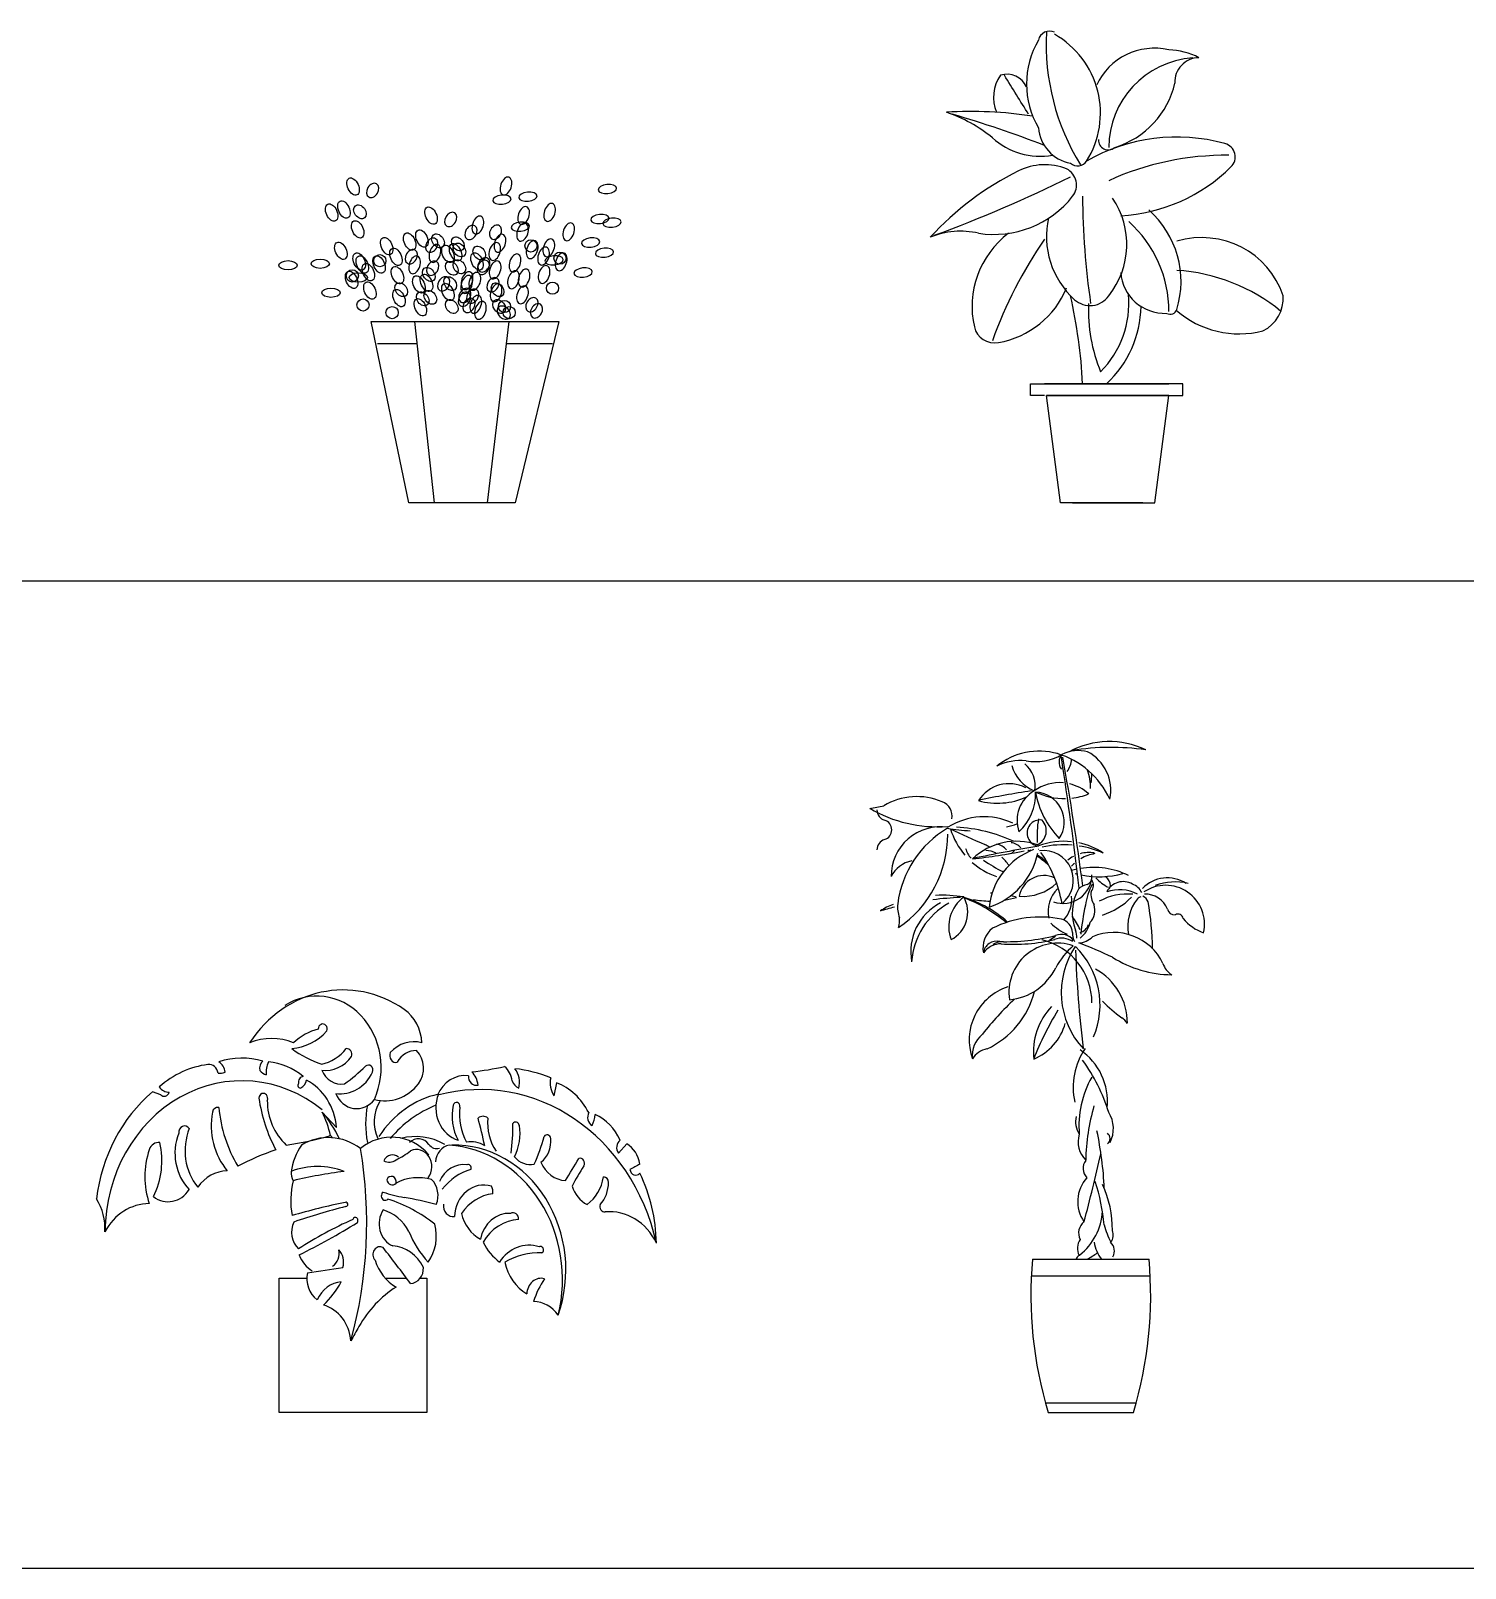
# Model space of a CAD drawing. Header units: millimetres. Extents: x 12377 to 30673, y 89761 to 101952.
# Drawn here: x 18483 to 21045, y 94317 to 97062 of the extents above; entities that cross this region are included whole.
import ezdxf

# ---------------------------------------------------------------- set-up
doc = ezdxf.new("R2010")
doc.units = ezdxf.units.MM
doc.layers.add('www.cad-blocks.net', color=7, linetype='Continuous')

# ---------------------------------------------------------------- blocks, each defined once
blk = doc.blocks.new('A$C4211692B')
for p, q in [((331.5, 0), (235.7, 461.9)), ((235.7, 461.9), (714.3, 461.9)), ((345.8, 461.9), (396.2, 0)), ((586.4, 461.9), (531.4, 0)), ((714.3, 461.9), (602.6, 0)), ((251.7, 406.2), (351.9, 406.2)), ((579.8, 406.2), (698.4, 406.2)), ((602.6, 0), (331.5, 0))]:
    blk.add_line(p, q)
for centre in [(643.2, 655), (257.6, 617.3), (717.2, 623.8), (187.3, 578.4), (698.1, 547.2), (214.6, 504.3), (575.7, 500.4), (288.8, 484.8), (587.4, 484.8)]:
    blk.add_circle(centre, 15.6)
for centre, major_axis, ratio in [((189.3, 806.3), (-9.8, 21.4), 0.585483), ((134.6, 740.1), (-9.8, 21.4), 0.585483), ((165.9, 747.9), (-9.8, 21.4), 0.585483), ((206.8, 742), (-11.7, 15.6), 0.721056), ((388.3, 732.3), (-9.8, 21.4), 0.585483), ((201, 697.2), (-9.8, 21.4), 0.585483), ((158.1, 642.7), (-9.8, 21.4), 0.585483), ((275.1, 654.4), (-9.8, 21.4), 0.585483), ((333.7, 666.1), (-9.8, 21.4), 0.585483), ((364.9, 673.8), (-9.8, 21.4), 0.585483), ((405.9, 668), (-11.7, 15.6), 0.721056), ((456.6, 660.2), (-11.7, 15.6), 0.721056), ((204.9, 615.4), (-9.8, 21.4), 0.585483), ((212.7, 607.6), (-9.8, 21.4), 0.585483), ((255.6, 607.6), (-9.8, 21.4), 0.585483), ((298.6, 627.1), (-9.8, 21.4), 0.585483), ((431.2, 634.9), (-9.8, 21.4), 0.585483), ((450.8, 638.8), (-9.8, 21.4), 0.585483), ((460.5, 644.6), (-11.7, 15.6), 0.721056), ((505.4, 615.4), (-9.8, 21.4), 0.585483), ((511.3, 636.8), (-11.7, 15.6), 0.721056), ((23.4, 605.7), (-23.4, 0), 0.5), ((105.4, 609.5), (-23.4, 0), 0.5), ((185.4, 568.6), (-9.8, 21.4), 0.585483), ((228.3, 588.1), (-9.8, 21.4), 0.585483), ((302.5, 580.3), (-9.8, 21.4), 0.585483), ((382.5, 582.3), (-11.7, 15.6), 0.721056), ((441, 597.9), (-11.7, 15.6), 0.721056), ((460.5, 601.8), (-11.7, 15.6), 0.721056), ((202.9, 574.5), (-23.4, 0), 0.5), ((232.2, 541.3), (-9.8, 21.4), 0.585483), ((312.2, 543.3), (-11.7, 15.6), 0.721056), ((357.1, 556.9), (-9.8, 21.4), 0.585483), ((376.6, 560.8), (-9.8, 21.4), 0.585483), ((431.2, 537.5), (-9.8, 21.4), 0.585483), ((437.1, 558.9), (-11.7, 15.6), 0.721056), ((558.1, 543.3), (-11.7, 15.6), 0.721056), ((132.7, 535.5), (-23.4, 0), 0.5), ((306.4, 521.9), (-9.8, 21.4), 0.585483), ((361, 498.5), (-9.8, 21.4), 0.585483), ((366.9, 519.9), (-11.7, 15.6), 0.721056), ((386.4, 523.8), (-11.7, 15.6), 0.721056), ((441, 500.4), (-11.7, 15.6), 0.721056), ((562, 500.4), (-11.7, 15.6), 0.721056), ((573.7, 484.8), (-11.7, 15.6), 0.721056)]:
    blk.add_ellipse(centre, major_axis=major_axis, ratio=ratio)
at = {"extrusion": (0, 0, -1)}
for centre, major_axis, ratio in [((579.4, 807.8), (7.4, 22.4), 0.585483), ((239.4, 796.6), (10, 16.8), 0.721056), ((569, 772.8), (23.3, 2.5), 0.5), ((635.3, 780.5), (23.3, 2.5), 0.5), ((838.3, 800), (23.3, 2.5), 0.5), ((624.5, 732.7), (7.4, 22.4), 0.585483), ((690.8, 740.5), (7.4, 22.4), 0.585483), ((438.5, 722.5), (10, 16.8), 0.721056), ((490.3, 689.3), (10, 16.8), 0.721056), ((507.7, 708.2), (7.4, 22.4), 0.585483), ((552.7, 689.8), (10, 16.8), 0.721056), ((616.2, 704), (23.3, 2.5), 0.5), ((621.7, 689.9), (7.4, 22.4), 0.585483), ((739.4, 690.9), (7.4, 22.4), 0.585483), ((819.1, 723.5), (23.3, 2.5), 0.5), ((850, 714.3), (23.3, 2.5), 0.5), ((389.9, 656.6), (10, 16.8), 0.721056), ((564.1, 661.8), (7.4, 22.4), 0.585483), ((646.2, 645.5), (7.4, 22.4), 0.585483), ((688.8, 650.1), (7.4, 22.4), 0.585483), ((795.3, 663.6), (23.3, 2.5), 0.5), ((338.1, 627.5), (10, 16.8), 0.721056), ((346.3, 606.8), (7.4, 22.4), 0.585483), ((398.1, 635.9), (7.4, 22.4), 0.585483), ((550.6, 640.7), (7.4, 22.4), 0.585483), ((602.4, 611.6), (7.4, 22.4), 0.585483), ((675.4, 629.1), (7.4, 22.4), 0.585483), ((702.1, 618.2), (23.3, 2.5), 0.5), ((720.2, 614.3), (7.4, 22.4), 0.585483), ((830.8, 637.7), (23.3, 2.5), 0.5), ((392.4, 598.1), (10, 16.8), 0.721056), ((480.2, 566.4), (7.4, 22.4), 0.585483), ((500, 564.7), (7.4, 22.4), 0.585483), ((521.7, 600.3), (10, 16.8), 0.721056), ((522.8, 606.6), (10, 16.8), 0.721056), ((551.8, 593.8), (7.4, 22.4), 0.585483), ((598.5, 568.7), (7.4, 22.4), 0.585483), ((625.5, 573), (7.4, 22.4), 0.585483), ((676.6, 582.1), (7.4, 22.4), 0.585483), ((776.2, 587.1), (23.3, 2.5), 0.5), ((420.3, 558), (10, 16.8), 0.721056), ((474.5, 528.6), (10, 16.8), 0.721056), ((479.1, 556.8), (7.4, 22.4), 0.585483), ((546.1, 556), (10, 16.8), 0.721056), ((554.2, 535.3), (7.4, 22.4), 0.585483), ((621.6, 530.1), (7.4, 22.4), 0.585483), ((473.4, 518.9), (10, 16.8), 0.721056), ((485.1, 503.3), (10, 16.8), 0.721056), ((494.3, 526.8), (10, 16.8), 0.721056), ((502.5, 506.1), (7.4, 22.4), 0.585483), ((514.2, 490.6), (7.4, 22.4), 0.585483), ((645.5, 505), (10, 16.8), 0.721056), ((657.2, 489.4), (10, 16.8), 0.721056)]:
    blk.add_ellipse(centre, major_axis=major_axis, ratio=ratio, dxfattribs=at)
blk = doc.blocks.new('TS_TX4JCRY69AQAJP9D')
for points in [[(-6.53, 58.31, -0.41684), (-2.64, 42.51, -0.481912), (-4.59, 42.26, -0.342247), (-8.48, 46.64, -0.26696), (-8.48, 57.58, -0.497125), (-6.53, 58.56, -0.195283)], [(-1.42, 51.99, -0.36006), (7.34, 56.37, -0.113892), (10.99, 55.39, 0.422729), (8.07, 52.23, -0.268696), (0.77, 44.21, -0.687609), (-1.18, 45.18, -0.377384)], [(-9.94, 51.75, 0.381959), (-13.1, 53.21, 0.249129), (-13.59, 48.59, 0.62049)], [(-9.21, 48.1, 0.05535), (-19.67, 48.59, -0.08881), (-14.08, 45.42, 0.23543), (-6.78, 43.24, -1.125631)], [(-2.64, 42.51, -0.205137), (14.15, 44.69, -0.579639), (14.88, 41.78, -0.186386), (1.5, 35.7, 301.207595)], [(-5.07, 41.53, 0.218407), (-10.91, 41.29, 0.09322), (-21.62, 33.02, -0.162179), (-15.78, 33.51, 0.274354), (-4.34, 38.13, 0.46016), (-5.07, 41.53, 4.904044)], [(-7.26, 35.45, 0.266089), (-4.1, 25.24, 0.463079), (0.04, 25.73, 0.320357), (0.52, 37.89, -1.850789)], [(4.9, 36.43, -0.288425), (8.31, 24.02, -0.481191), (7.09, 23.54, -0.408348), (1.5, 28.64, -1.958987)], [(-12.13, 33.51, 0.289091), (-16.27, 21.84, 0.399896), (-13.35, 19.89, 0.255788), (-5.07, 26.7, 0.594079)], [(8.31, 32.54, -0.409266), (21.21, 25.73, -0.302318), (18.77, 21.35, -0.251187), (8.27, 23.91)], [(-4.6, 25.74, -0.042073), (-3.13, 14.78, 0.917888)], [(-2.4, 24.75, 0.10656), (-0.94, 16.24, 0.21569), (2.43, 25.89, -5.600516)], [(-0.21, 14.78, 0.198356), (3.97, 24.39, -2.314974)]]:
    blk.add_lwpolyline(points, format="xyb")
for points in [[(-7.75, 13.32), (-9.45, 13.32), (-9.45, 14.78), (7.34, 14.78)], [(7.34, 13.32), (9.04, 13.32), (9.04, 14.78), (-7.75, 14.78)], [(4.17, -0.05), (-5.8, -0.05), (-7.51, 13.32), (7.34, 13.32)], [(-4.34, -0.05), (5.63, -0.05), (7.34, 13.32), (-7.51, 13.32)]]:
    blk.add_lwpolyline(points)
for centre, radius, start, end in [((21.43, 57.01), 28.98, 176.9428, 211.1469), ((11.25, 44.22), 11.21, 95.0843, 180.0844), ((-2687067.84, -1613212.16), 3134149.15, 30.97983396, 30.97993766), ((-56.17, -76.79), 130.55, 68.231, 73.4336), ((14.26, 9.69), 33.54, 89.3518, 115.0833), ((-78.79, 186.44), 163.67, 290.6255, 296.9594), ((93.07, 38.41), 96.2, 180.1654, 188.1592), ((-7.75, 23.87), 15.09, 359.6677, 47.3562), ((38.19, 1.89), 55.36, 146.0833, 160.7574), ((6.97, 7.35), 21.58, 49.595, 86.4481)]:
    blk.add_arc(centre, radius, start, end)
blk = doc.blocks.new('EPLANT19')
at = {"xscale": 0.02334991955952712, "yscale": 0.01706309934136437}
blk.add_blockref('TS_TX4JCRY69AQAJP9D', (0, 0), dxfattribs=at)
blk = doc.blocks.new('A$C15321916')
at = {"xscale": 630, "yscale": 840, "zscale": 1.05}
blk.add_blockref('EPLANT19', (318, 0.7), dxfattribs=at)
blk = doc.blocks.new('TS_K8D0TLXCC4F5MQ2A')
for points in [[(0.901, 11.875, 0.282889), (2.758, 12.468, 0.404466), (2.683, 13.73, 0.259045), (1.866, 13.285, -0.618211), (1.569, 13.656, -0.257805), (2.906, 14.027, 0.245687), (2.164, 15.288, 0.392285), (-4.371, 14.027, -0.173103), (-2.515, 14.027, -0.115077), (-1.475, 14.546, -1.219653), (-1.104, 14.472, -0.17829), (-2.589, 13.804, 0.069405), (-1.327, 13.211, 0.16222), (-0.287, 13.804, -0.53537), (-0.064, 13.507, -0.263175), (-1.327, 12.988, 0.333206), (-0.361, 12.468, 0.03653), (0.53, 13.136, -0.780896), (0.827, 12.914, -0.31011), (-0.733, 12.097, 0.55042), (0.901, 11.875, 0.742403), (-2.886, 15.437, 1.617277)], [(-1.309, 11.393), (-0.697, 10.81, 0.264748), (-1.974, 12.61, -0.263698), (-2.203, 12.316, -0.862911), (-2.301, 12.479, -0.468565), (-2.105, 12.741, 0.140767), (-3.579, 13.297, 0.141427), (-3.677, 12.806, -0.090138), (-3.939, 12.97, -0.302937), (-3.808, 13.33, 0.142159), (-5.674, 13.297, -0.275348), (-5.412, 12.905, -0.098957), (-5.707, 12.872, 0.401554), (-6.133, 13.199, 0.142389), (-8.196, 12.348, 0.22179), (-7.77, 12.152, -0.551053), (-8.131, 12.054), (-8.482, 12.163)], [(12.818, 6.424, 0.120514), (12.12, 9.074, -0.617641), (11.702, 9.213, -0.000004), (12.12, 9.422, 0.236099), (11.562, 10.189, 0), (11.213, 9.841, -0.442628), (11.283, 10.329, 0.178875), (10.236, 11.305, -0.109825), (10.097, 10.887, -0.414395), (9.957, 11.375, 0.18385), (8.592, 12.511), (8.486, 12.016, -0.217117), (8.352, 12.7, 0.058785), (6.84, 13.042, -0.26126), (6.999, 12.299, -0.159191), (6.716, 12.582, 0.222861), (6.398, 13.119, -0.02053), (5.017, 12.918, -0.185166), (5.281, 12.421, -0.519544), (4.876, 12.776, 0.318117), (3.566, 12.034)], [(-10.488, 6.851, -0.609145), (-1.309, 11.482, -0.114854)], [(-8.477, 12.163, 0.198618), (-10.844, 8.098, -0.171383), (-10.488, 6.851, -0.264515), (-8.616, 7.92, -0.176946), (-8.616, 9.968, -0.353956), (-8.171, 10.235, -0.196013), (-8.438, 8.187, 0.408048), (-6.923, 8.454, -0.320631), (-7.369, 10.591, -0.763408), (-6.923, 10.769, 0.297206), (-6.567, 8.543, -0.228663), (-5.319, 9.166, -0.241588), (-5.943, 11.393, -0.412321), (-5.676, 11.571, 0.12025), (-4.874, 9.344, -0.028055), (-3.27, 9.968, -0.092983), (-3.983, 11.927, -1.219035), (-3.626, 11.838, 0.226937), (-2.824, 10.146, 0.03459), (-0.953, 10.502, 0.071098), (-1.309, 11.393, -0.073138), (-0.58, 10.382, 0.917972)], [(1.094, 10.468, -0.189824), (3.607, 12.072, 0.464026), (4.444, 10.329, -0.20538), (4.235, 11.654, -0.996416), (4.514, 11.584, 0.176282), (4.793, 10.259, -0.162181), (5.561, 10.12, 0.016674), (5.281, 11.166, -0.333118), (5.7, 11.166, 0.200118), (6.049, 9.911, 0.604651)], [(3.566, 12.034, -0.412408), (12.818, 6.424, 0.299304), (10.655, 7.609, -0.551041), (10.445, 7.888, 0.202025), (10.794, 8.725, 0.412251), (10.585, 8.934, -0.205322), (9.887, 7.888, -0.201974), (9.259, 8.585, -0.023803), (9.748, 9.353, 0.727905), (9.538, 9.632, -0.000001), (8.98, 8.795, -0.27419), (7.933, 9.492, 0.291301), (8.352, 10.399, 0.678064), (8.073, 10.468, -0.0483), (7.654, 9.422, -0.265418), (6.817, 9.701, 0.181442), (7.026, 10.887, 0.642214), (6.747, 10.957, -0.049908), (6.677, 9.841, 2.174423)], [(0.604, 11.652, 0.105621), (0.604, 10.242, 0.715359)], [(1.124, 11.801, 0.276192), (1.05, 10.391, 0.602468)], [(3.5, 11.652, 0.117816), (1.569, 10.391, 2.394786)], [(-0.98, 10.53, -0.07049), (-0.883, 10.422)], [(-2.62, 9.128, -0.124088), (-2.187, 10.14, -0.279845), (0.312, 10.009)], [(0.312, 10.009, -0.375127), (3.199, 9.779)], [(3.871, 10.168, 0.181227), (2.015, 10.391, 0.411903)], [(3.649, 10.02, -0.28797), (3.203, 10.168, 0.417923), (2.386, 10.242, -0.26676)], [(4.056, 10.143, 0.333332), (3.479, 9.509, 1.028511)], [(4.171, 10.143, -0.533511), (8.669, 3.688, 0.224774), (7.631, 4.207, -0.080156), (8.093, 5.071, 0.480434), (7.343, 4.495, -0.226855), (6.42, 5.705, -0.132391), (7.977, 6.051, 1), (7.862, 6.282, 0.320299), (6.19, 5.705, -0.12156), (5.497, 6.455, -0.245976), (6.997, 7.319, 0.580277), (6.651, 7.55, 0.3681), (5.382, 6.57, -0.214449), (4.575, 7.55, -0.199952), (5.901, 8.299, 0.236203), (5.843, 8.587, 0.481629), (4.286, 7.435, -0.5), (3.825, 7.896, -0.256531)], [(4.056, 10.143, -0.47595), (8.669, 3.688, -7.420906)], [(0.312, 10.009, -0.121406), (-0.093, 2.711, 2.124595)], [(1.919, 9.681, 0.466728), (1.296, 9.55, 0.275606), (1.815, 9.586, 0.056321), (2.428, 9.927, -0.782249), (3.177, 8.906, -0.496683)], [(-2.539, 8.791, -0.0968), (-2.62, 9.142, -0.168813), (-0.378, 9.142, 0.025345), (-2.539, 8.791)], [(3.767, 8.472, -0.144161), (4.978, 9.221, 0.720613), (4.805, 9.394, 0.32414), (3.652, 8.76, 8.517633)], [(0.18, 7.204, 1.190456), (-0.016, 7.321, 0.033551), (-2.311, 6.207, -0.344015), (-2.508, 7.223, -0.016653), (-0.311, 7.813, 1.33034), (-0.337, 7.968, 0.017224), (-2.579, 7.468, -0.112395), (-2.539, 8.791)], [(1.815, 8.702, 0.933285), (1.428, 8.829, 0.627669), (1.815, 8.702, -0.169554), (3.313, 8.838, -0.333504), (3.518, 7.885, 0.022963), (2.155, 8.157, -0.03767), (1.27, 8.361, 1.080247), (1.474, 8.089, -0.090755), (3.45, 7.136, -0.247481), (3.177, 5.706, -0.106285), (2.36, 6.864, 0.20191), (1.27, 7.68, 0.50032), (1.679, 6.319, -0.252041), (2.973, 5.502, -0.414207), (2.428, 4.889, 0.006945), (1.27, 6.251, 0.867217), (0.929, 5.774, 0.189415), (1.815, 4.753, 0.123606), (0.248, 3.256, 0.001543), (-0.093, 2.711, 0.320573), (-1.251, 4.072, 0.082771), (-0.501, 4.957, 0.259045), (-1.523, 4.277, -0.312489), (-1.932, 5.298, 0.008766), (-0.433, 5.502, 0.296477), (-0.606, 6.174, -0.338695), (-0.868, 5.551)], [(-1.727, 5.366, -0.164159), (-2.279, 5.977, 0.022626), (0.18, 7.204, -0.181337)]]:
    blk.add_lwpolyline(points, format="xyb")
for points in [[(2.836, 5.093), (3.121, 5.093), (3.121, 0), (-3.121, 0), (-3.121, 5.093)], [(-3.121, 5.093), (-1.956, 5.093)], [(1.356, 5.093), (2.259, 5.093)]]:
    blk.add_lwpolyline(points)
blk = doc.blocks.new('EPLANT7')
at = {"xscale": 0.04226167584449394, "yscale": 0.06273761873094345}
blk.add_blockref('TS_K8D0TLXCC4F5MQ2A', (0, 0), dxfattribs=at)
blk = doc.blocks.new('A$C68976833')
at = {"xscale": 2000, "yscale": 1500, "zscale": 2.5}
blk.add_blockref('EPLANT7', (916.6, 0, -476.1), dxfattribs=at)
blk = doc.blocks.new('A$C676448D7')
for p, q in [((363.4, 341.6, 234.6), (623.5, 341.6, 234.6)), ((360.8, 304.5, 234.6), (626.1, 304.5, 234.6)), ((392.2, 21.2, 234.6), (594.7, 21.2, 234.6)), ((398.4, 0, 234.6), (588.5, 0, 234.6))]:
    blk.add_line(p, q)
for centre, radius, start, end in [((378.3, 1324.2, 234.6), 151.5, 74.5003, 128.7517), ((465.5, 1394.7, 234.6), 82.2, 75.2364, 116.568), ((534.5, 1310, 234.6), 187.2, 64.1723, 118.5399), ((538.2, 950.5, 234.6), 533.7, 81.6141, 99.3064), ((337.1, 1333.4, 234.6), 121.6, 84.3629, 116.2332), ((401.8, 1468.2, 234.6), 88.1, 196.3245, 246.8803), ((307.3, 1398.6, 234.6), 62.3, 349.4218, 51.6717), ((370.7, 1565.6, 234.6), 113.3, 259.0301, 300.8092), ((364.5, 1288.8, 234.6), 189.4, 24.9927, 73.3648), ((449.6, 1451.4, 234.6), 26.9, 140.9856, 215.5673), ((-8442.1, 103.6, 234.6), 8973.5, 6.82286, 8.71177), ((-5207.5, 440.8, 234.6), 5730.2, 7.36093, 10.27263), ((395.8, 1461.1, 234.6), 54.8, 325.4866, 356.3131), ((441, 1388.3, 234.6), 97.2, 348.4208, 62.1153), ((427.4, 1425.7, 234.6), 7.15, 41.3441, 42.4428), ((385.3, 1395.7, 234.6), 107.5, 358.3441, 20.593), ((392.6, 1421.9, 234.6), 103, 350.4691, 1.8977), ((105.3, 1231.3, 234.6), 143, 66.8344, 121.2167), ((311, 1322.9, 234.6), 80.2, 62.4406, 148.05), ((285.1, 1517, 234.6), 157.4, 254.4877, 294.2603), ((899.7, -2010, 234.6), 3439.7, 99.0199, 100.9828), ((404.9, 1321, 234.6), 76.1, 119.6815, 199.3686), ((256.8, 1379.4, 234.6), 113.2, 312.3388, 2.5193), ((423.8, 1309.1, 234.6), 96.4, 84.956, 125.9498), ((569.7, 1421.5, 234.6), 203.2, 190.5132, 223.8481), ((367.6, 1317.7, 234.6), 66.7, 326.357, 88.0043), ((434.1, 1521.7, 234.6), 151.6, 244.9477, 271.1979), ((423.8, 1309.1, 234.6), 96.4, 47.6236, 76.9031), ((434.1, 1521.7, 234.6), 151.6, 276.3682, 291.105), ((-171.7, 2413, 234.6), 1078.7, 279.1595, 280.8433), ((150.8, 1603.6, 234.6), 296.6, 239.4509, 274.2211), ((40, 1344.6, 234.6), 24, 180, 253.5584), ((150.3, 1331, 234.6), 33.7, 349.2889, 70.3897), ((26.8, 1300.1, 234.6), 22.4, 286.4416, 73.5584), ((158.2, 1196.6, 234.6), 110.5, 81.5636, 180.4163), ((255.4, 1177.4, 234.6), 151.9, 65.0358, 122.2023), ((175.7, 958.9, 234.6), 347.6, 65.2402, 87.0244), ((232.8, 1605.7, 234.6), 307.7, 283.6899, 288.1533), ((380.3, 1293, 234.6), 29.2, 81.443, 263.0163), ((585.4, 1287.7, 234.6), 211.9, 170.0058, 184.2655), ((359.8, 1298, 234.6), 34.4, 294.4808, 43.9363), ((40, 1255.5, 234.6), 24, 106.4416, 180), ((289.6, 1106.3, 234.6), 229, 120.4441, 172.7239), ((-75.7, 1288.8, 234.6), 249.7, 304.0936, 0.4437), ((232.8, 1605.7, 234.6), 307.7, 258.9007, 268.4191), ((337.8, 1351.8, 234.6), 165.4, 197.4455, 220.7987), ((1805.6, 4795.5, 234.6), 3853, 245.0442, 246.3027), ((327.5, 1133.3, 234.6), 141.3, 70.7272, 133.8727), ((313.2, 1240.4, 234.6), 31, 38.3202, 85.5668), ((433.7, 1115.3, 234.6), 159.3, 83.9153, 110.9346), ((433.7, 1115.3, 234.6), 159.3, 56.6221, 78.1106), ((259.8, 1269.5, 234.6), 47, 193.4003, 224.4854), ((35.1, 2878, 234.6), 1654.2, 276.7491, 280.8007), ((972.8, -2287.3, 234.6), 3600.8, 99.5835, 101.8898), ((176.4, 1120, 234.6), 168, 57.2265, 61.3275), ((260.4, 1211.2, 234.6), 42.7, 59.6347, 91.4435), ((419.7, 1111.5, 234.6), 154.2, 110.488, 174.0595), ((215.5, 1282.8, 234.6), 163.4, 288.1138, 347.8326), ((278.4, 1234.8, 234.6), 33.8, 37.1302, 82.6206), ((176.4, 1120, 234.6), 168, 37.1835, 45.2515), ((309.9, 1261.7, 234.6), 15.2, 269.3032, 328.7732), ((170.7, 948.8, 234.6), 356, 58.4854, 59.1867), ((175.7, 958.9, 234.6), 347.6, 58.003, 58.5413), ((170.7, 948.8, 234.6), 356, 50.0247, 55.2615), ((175.7, 958.9, 234.6), 347.6, 50.6439, 55.1569), ((356.7, 1176.7, 234.6), 81.9, 75.3692, 75.8749), ((388.1, 1187.6, 234.6), 66.5, 308.2187, 97.5901), ((149, 1086.6, 234.6), 284.5, 9.8679, 34.9918), ((432.7, 1044.1, 234.6), 222.7, 85.1404, 102.4733), ((489.6, 1176, 234.6), 73.5, 118.2521, 130.0514), ((432.7, 1044.1, 234.6), 222.7, 66.5494, 81.0009), ((489.6, 1176, 234.6), 73.5, 80.9768, 105.4879), ((518.3, 1154.6, 234.6), 93.7, 99.5345, 119.9439), ((105.6, 1167.3, 234.6), 64.5, 100.6589, 153.7735), ((337.8, 1351.8, 234.6), 165.4, 228.716, 250.5829), ((456.2, 1524.9, 234.6), 355.5, 235.396, 243.4715), ((518.3, 1154.6, 234.6), 93.7, 131.0528, 136.3924), ((499.6, 1041, 234.6), 175.4, 102.1879, 106.2791), ((511.8, 1393, 234.6), 197.5, 254.3909, 255.9906), ((499.6, 1041, 234.6), 175.4, 63.4714, 99.6252), ((511.8, 1393, 234.6), 197.5, 258.4536, 285.6091), ((389.3, 1141.6, 234.6), 56.6, 65.4861, 169.4914), ((342.4, 1260.6, 234.6), 109, 265.3971, 313.3821), ((469.2, 1118, 234.6), 71, 134.5649, 192.0154), ((432, 1200, 234.6), 64, 250.2255, 0), ((557.1, 1115.4, 234.6), 105, 150.1651, 201.7729), ((489.1, 1147.6, 234.6), 30.6, 97.1401, 138.9728), ((619.8, 1113.1, 234.6), 139.6, 151.7092, 172.3299), ((470.5, 1203, 234.6), 29.1, 300.5097, 329.4519), ((479.2, 1176.2, 234.6), 20.3, 317.8938, 36.3775), ((586.6, 1271.8, 234.6), 113.8, 223.7737, 241.453), ((514.3, 1175.9, 234.6), 22.9, 357.9538, 55.2071), ((565.9, 1143.6, 234.6), 41, 59.8833, 154.0768), ((573.9, 1144.6, 234.6), 36.7, 24.6895, 69.9302), ((664.3, 1115.4, 234.6), 77.5, 57.3548, 135.729), ((660.6, 1089.6, 234.6), 86.8, 347.207, 124.0195), ((682.3, 1054.4, 234.6), 129.5, 77.2393, 110.2185), ((98.9, 1008.4, 234.6), 133.8, 110.3779, 124.1868), ((134.4, 1127.9, 234.6), 72.3, 174.1773, 199.2515), ((214.1, 1028.2, 234.6), 122.6, 117.4443, 190.4883), ((254.6, 995.2, 234.6), 161.4, 118.8391, 176.2247), ((229, 450.5, 234.6), 699.1, 92.1657, 97.2194), ((162.8, 861.2, 234.6), 292.9, 80.7528, 93.127), ((258.5, 1084.1, 234.6), 82.1, 126.3307, 200.6396), ((149.4, 1116.5, 234.6), 69.3, 297.7623, 29.2079), ((135.6, 902.1, 234.6), 258.1, 48.1799, 73.0751), ((94.3, 843, 234.6), 326.7, 50.0016, 68.9203), ((270.6, 1348.7, 234.6), 207.5, 259.1219, 269.3903), ((279, 1034.7, 234.6), 124.2, 92.8074, 94.2793), ((270.6, 1348.7, 234.6), 207.5, 278.3731, 285.8744), ((279, 1034.7, 234.6), 124.2, 67.0858, 72.9589), ((384.3, 1144.3, 234.6), 66.6, 316.2991, 6.8078), ((463.9, 1120.4, 234.6), 38.9, 315.6001, 18.9346), ((538.8, 1156.7, 234.6), 44.9, 172.6067, 211.939), ((574.9, 1029, 234.6), 127.9, 84.2973, 119.2561), ((472, 1260.4, 234.6), 157.7, 287.4442, 315.3792), ((557.8, 1079.8, 234.6), 86.7, 62.6418, 109.3818), ((670.7, 1085.8, 234.6), 94.7, 140.387, 191.7656), ((612.5, 1130.2, 234.6), 21.8, 109.5173, 132.7402), ((600.1, 1132.4, 234.6), 22.3, 18.6829, 63.7222), ((614.6, 1102.6, 234.6), 54.2, 22.4502, 91.0355), ((-20, 1023.8, 234.6), 651.7, 0.9669, 10.2291), ((229, 450.5, 234.6), 699.1, 104.4171, 107.1393), ((10.2, 1097.7, 234.6), 56.3, 343.9157, 6.5506), ((380.3, 868.2, 234.6), 237.4, 78.3465, 116.5982), ((419.6, 1069.1, 234.6), 32.8, 3.1197, 74.6871), ((231.3, 952.7, 234.6), 269.4, 27.6642, 35.0275), ((1053.9, 1007.1, 234.6), 585.9, 167.7218, 174.0857), ((679.8, 1125.7, 234.6), 15.3, 189.0033, 278.9787), ((688.4, 1100.8, 234.6), 11.5, 8.7137, 122.4274), ((779.1, 1166.5, 234.6), 101.9, 218.8667, 250.5563), ((309.4, 1036.2, 234.6), 56.7, 128.6899, 190.8353), ((302.1, 1522.6, 234.6), 472.1, 268.5765, 283.803), ((495.8, 1186.8, 234.6), 131.9, 225.9518, 245.3236), ((428, 1032.1, 234.6), 34.6, 38.154, 112.5121), ((483.8, 1067.6, 234.6), 31.6, 174.1918, 212.6106), ((424.9, 1062.3, 234.6), 37.4, 354.0902, 22.1809), ((432, 1106.6, 234.6), 61.2, 308.217, 347.3567), ((464, 1095.7, 234.6), 25.1, 283.568, 342.1513), ((544.8, 949.4, 234.6), 121.7, 25.5535, 112.9024), ((283.3, 1021.7, 234.6), 29.8, 76.164, 172.5606), ((293.8, 996.1, 234.6), 49.7, 90.5484, 143.6628), ((294.7, 1017.5, 234.6), 33, 77.3263, 126.8475), ((321.5, 1442.3, 234.6), 397.5, 265.9309, 283.2842), ((419.8, 938.1, 234.6), 109, 71.4841, 189.1245), ((352, 914.2, 234.6), 144, 0, 76.7403), ((555.4, 828.3, 234.6), 272.9, 121.0336, 124.4019), ((428.5, 1014.8, 234.6), 43.6, 55.3361, 111.095), ((572.1, 907.3, 234.6), 178.4, 131.2641, 151.4867), ((611.8, 936.7, 234.6), 184.3, 146.0413, 222.934), ((333.7, 909.7, 234.6), 180.5, 336.6041, 46.0306), ((2672.1, 1095.5, 234.6), 2213.4, 181.6503, 187.3366), ((464.7, 1093.6, 234.6), 45.8, 272.2581, 315.6381), ((131.9, 153.3, 234.6), 955, 64.5582, 69.4921), ((676.8, 1228.4, 234.6), 251.7, 237.689, 269.3912), ((696.9, 1014.5, 234.6), 44.1, 196.5477, 238.8782), ((299.2, 1049.5, 234.6), 129.3, 275.7594, 333.8533), ((440.1, 870, 234.6), 135, 359.282, 61.9209), ((346.8, 831.1, 234.6), 124.8, 108.0902, 199.7286), ((179.1, 987.7, 234.6), 194.9, 295.1133, 345.69), ((740, 469.7, 234.6), 615.2, 132.6133, 142.5533), ((512.5, 804.2, 234.6), 147.3, 136.3787, 186.1035), ((989.1, 548.4, 234.6), 667.7, 148.4737, 158.9195), ((728.3, 1117.1, 234.6), 288.6, 223.754, 234.9351), ((319.2, 901.1, 234.6), 121.9, 292.6183, 344.3835), ((540.7, 846.5, 234.6), 40.7, 32.3388, 57.7), ((290.8, 795.9, 234.6), 61.9, 129.3603, 186.3939), ((270.9, 762.9, 234.6), 49.2, 100.7366, 147.9881), ((603.7, 726.2, 234.6), 149.7, 144.9749, 192.9286), ((392.3, 694.1, 234.6), 138.5, 354.147, 56.1656), ((152.1, 551.4, 234.6), 399.2, 17.1914, 35.9697), ((686, 639.8, 234.6), 219, 150.3669, 184.9577), ((511, 649.1, 234.6), 51.6, 167.0762, 213.2601), ((964.9, 551.6, 234.6), 482.9, 164.0744, 178.6932), ((476, 633.3, 234.6), 67.9, 332.8959, 32.0865), ((522.4, 603.4, 234.6), 57.3, 162.3047, 225.3946), ((-254.4, 465.4, 234.6), 778.8, 2.5561, 12.0726), ((521.9, 611.2, 234.6), 14.6, 306.8389, 53.1611), ((506.3, 544.6, 234.6), 30, 143.2917, 224.6785), ((-3022.5, 1363.5, 234.6), 3624.5, 344.9866, 347.474), ((542.6, 470.4, 234.6), 78.4, 137.4163, 214.8671), ((124.9, 387.3, 234.6), 399.3, 4.4564, 18.6521), ((298.2, 407.9, 234.6), 243.5, 359.5083, 24.4596), ((385.3, 457.3, 234.6), 134.8, 308.1013, 356.5227), ((499.2, 400.2, 234.6), 32.9, 129.5525, 205.5876), ((711.6, 470.7, 234.6), 195.7, 195.54, 207.7328), ((499.1, 366.1, 234.6), 35.6, 145.8439, 206.8334), ((581.9, 392.7, 234.6), 82.2, 189.003, 218.4219), ((519, 360.1, 234.6), 27.2, 332.0684, 46.4486), ((516.7, 395.8, 234.6), 27, 323.3799, 21.8379), ((473.2, 339, 234.6), 12.5, 118.2314, 167.7976), ((355.8, 572.6, 234.6), 264.7, 299.2405, 305.071), ((1256.1, 260.4, 234.6), 896.4, 174.8001, 196.8856), ((-269.2, 260.4, 234.6), 896.4, 343.1144, 5.1999)]:
    blk.add_arc(centre, radius, start, end)
blk = doc.blocks.new('FORMAT')
at = {"layer": 'www.cad-blocks.net', "color": 155, "true_color": 0x546d8e}
for p, q in [((13495.8, 96080.2), (30672.7, 96080.2)), ((13495.8, 94316.9), (30672.7, 94316.9))]:
    blk.add_line(p, q, dxfattribs=at)

msp = doc.modelspace()

# ---------------------------------------------------------------- block references
msp.add_blockref('A$C15321916', (20089.5, 96219.4))
for name, p, xscale, yscale, zscale in [('A$C4211692B', (18926, 96219.4), 0.7, 0.7, 0.7), ('A$C676448D7', (19981.3, 94595.2), 0.8, 0.8, 0.8), ('A$C68976833', (18600.2, 94595.2, 238.1), 0.5, 0.5, 0.5)]:
    msp.add_blockref(name, p, dxfattribs=dict(xscale=xscale, yscale=yscale, zscale=zscale))
at = {"layer": 'www.cad-blocks.net'}
msp.add_blockref('FORMAT', (0, 0), dxfattribs=at)

doc.saveas('drawing.dxf')
